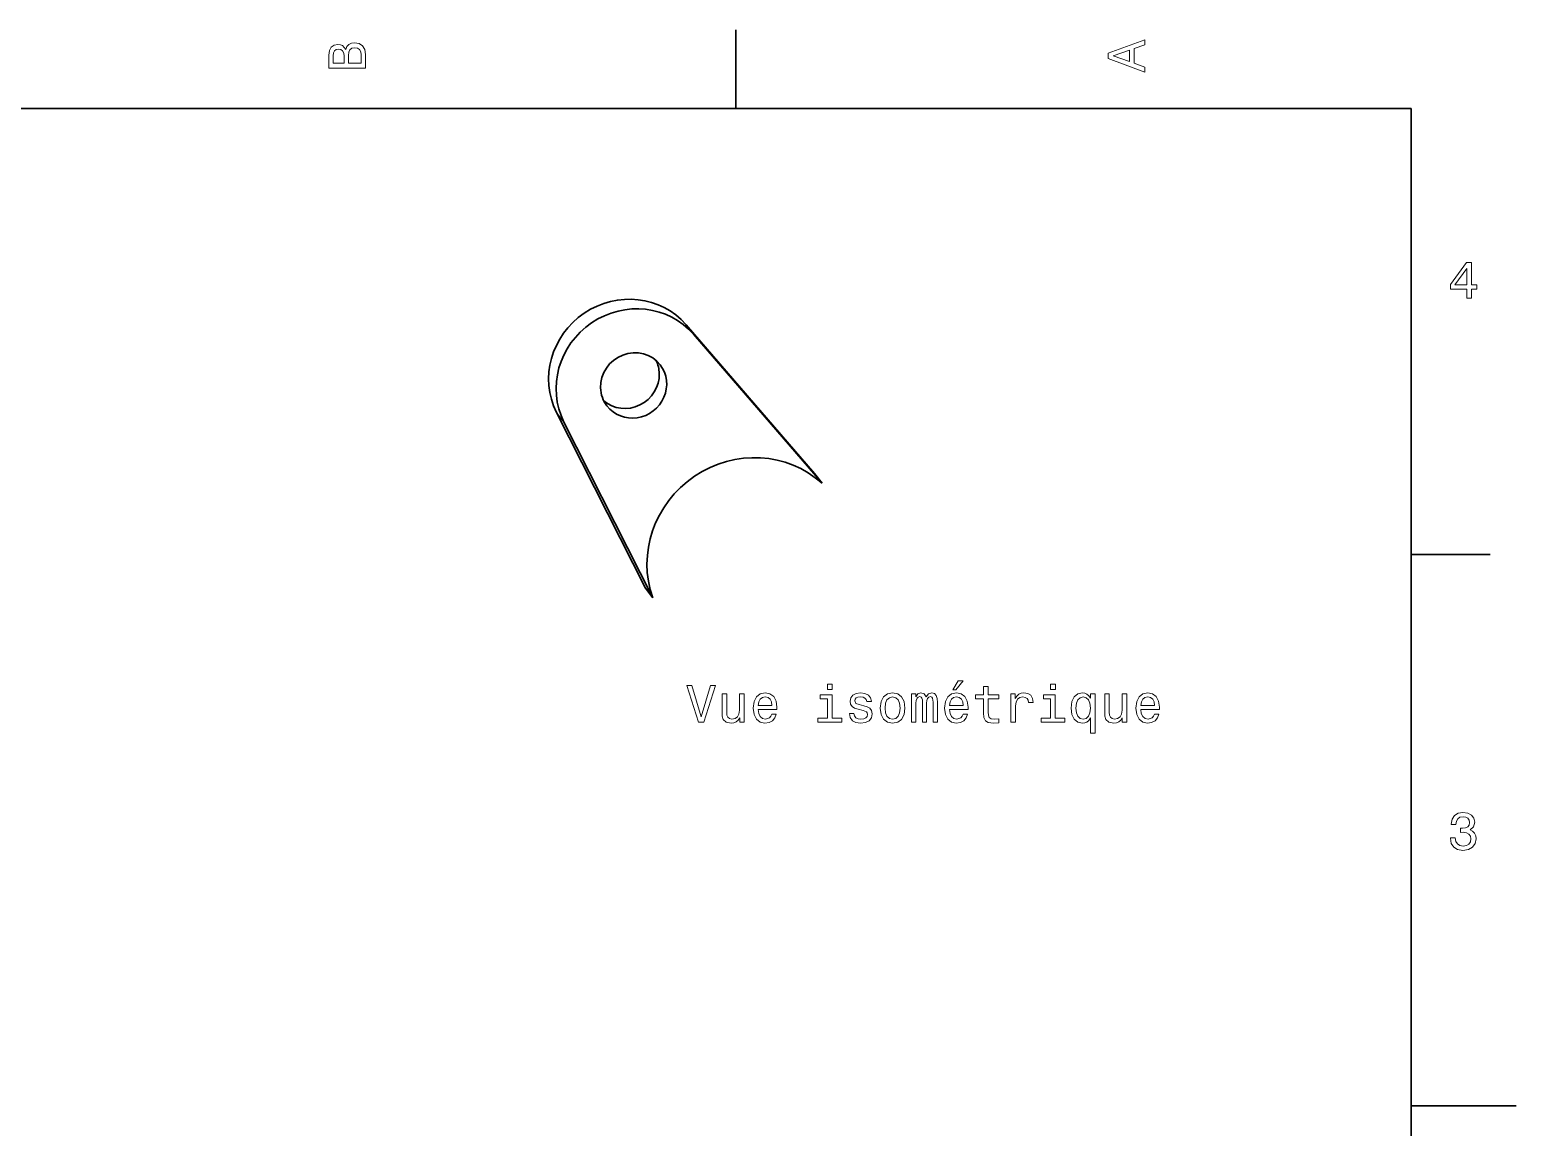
# Model space of a CAD drawing. Extents: x 0 to 297, y 0 to 210.
# Drawn here: x 155.5 to 297, y 103 to 207.5 of the extents above; entities that cross this region are included whole.
import ezdxf

# ---------------------------------------------------------------- set-up
doc = ezdxf.new("R2010")
doc.units = 0

msp = doc.modelspace()

# ---------------------------------------------------------------- linework, layer by layer
at = {"color": 7, "lineweight": 35, "ltscale": 0.1875}
for p, q in [((222.699997, 200), (222.699997, 207.5)), ((287, 157.5), (294.5, 157.5))]:
    msp.add_line(p, q, dxfattribs=at)
at = {"color": 7, "lineweight": 35}
for p, q in [((287, 200), (10, 200)), ((287, 10), (287, 200))]:
    msp.add_line(p, q, dxfattribs=at)
at = {"color": 7, "lineweight": 35, "ltscale": 0.468391}
for p, q in [((217.952789, 179.401489), (230.190491, 165.214798)), ((218.658264, 178.484985), (230.895966, 164.298294))]:
    msp.add_line(p, q, dxfattribs=at)
at = {"color": 7, "lineweight": 13, "ltscale": 0.028914}
msp.add_line((218.658264, 178.484985), (217.952789, 179.401489), dxfattribs=at)
at = {"color": 7, "lineweight": 35, "ltscale": 0.469015}
for p, q in [((205.620041, 171.048309), (214.083481, 154.305222)), ((206.325531, 170.13179), (214.788956, 153.388718))]:
    msp.add_line(p, q, dxfattribs=at)
at = {"color": 7, "lineweight": 13, "ltscale": 0.028915}
msp.add_line((206.325531, 170.13179), (205.620041, 171.048309), dxfattribs=at)
at = {"color": 7, "lineweight": 35, "ltscale": 0.028914}
for p, q in [((230.190491, 165.214798), (230.895966, 164.298294)), ((214.788956, 153.388718), (214.083481, 154.305222))]:
    msp.add_line(p, q, dxfattribs=at)
at = {"color": 7, "lineweight": 35, "ltscale": 0.25}
msp.add_line((287, 105), (297, 105), dxfattribs=at)
at = {"color": 7, "lineweight": 13}
for points in [[(185.542007, 205.630417), (185.249496, 205.983429), (185.052811, 206.074219), (184.81073, 206.104477), (184.432495, 206.03891), (184.160156, 205.842224), (183.993729, 205.524506), (183.933212, 205.080704), (183.933212, 203.835022), (187.433212, 203.835022), (187.433212, 205.151306), (187.36261, 205.620331), (187.155838, 205.968307), (186.828018, 206.185165), (186.384216, 206.260818), (186.08667, 206.215424), (185.839554, 206.094391), (185.65799, 205.897705)], [(185.385666, 204.984879), (185.385666, 204.298996), (184.351807, 204.298996), (184.351807, 205.025223), (184.382065, 205.297562), (184.472839, 205.489197), (184.629181, 205.605194), (184.86116, 205.645538), (185.093155, 205.600143), (185.254532, 205.479111), (185.355408, 205.272339)], [(187.014618, 205.095825), (187.014618, 204.298996), (185.809296, 204.298996), (185.809296, 205.050446), (185.844589, 205.368164), (185.9505, 205.595108), (186.132065, 205.731277), (186.394302, 205.776657), (186.671692, 205.731277), (186.863327, 205.605194), (186.979324, 205.393372)], [(261.633209, 203.466858), (261.633209, 203.930847), (260.604401, 204.298996), (260.604401, 205.695969), (261.633209, 206.064133), (261.633209, 206.538193), (258.128174, 205.257217), (258.128174, 204.742798)], [(260.17572, 204.460388), (258.632477, 205), (260.17572, 205.539627)], [(292.277374, 181.916794), (292.731262, 181.916794), (292.731262, 182.784225), (293.23056, 182.784225), (293.23056, 183.187683), (292.731262, 183.187683), (292.731262, 185.341141), (292.272339, 185.341141), (290.739197, 183.228027), (290.739197, 182.784225), (292.277374, 182.784225)], [(291.162842, 183.187683), (292.277374, 184.756134), (292.277374, 183.187683)], [(220.278168, 145.03714), (219.400635, 142.05658), (218.49791, 145.03714), (218.018799, 145.03714), (219.148483, 141.532089), (219.652802, 141.532089), (220.757263, 145.03714)], [(231.872543, 145.153122), (231.403519, 145.153122), (231.403519, 144.648804), (231.872543, 144.648804)], [(243.340851, 144.608459), (243.638397, 144.608459), (244.339401, 145.465805), (243.845169, 145.465805)], [(246.276001, 143.771286), (246.276001, 142.414658), (246.306259, 141.975891), (246.447479, 141.673294), (246.729889, 141.49678), (247.209, 141.436264), (247.73349, 141.461487), (247.73349, 141.844772), (247.350204, 141.814514), (247.002228, 141.854858), (246.815628, 141.980942), (246.73494, 142.192749), (246.719803, 142.490295), (246.719803, 143.771286), (247.73349, 143.771286), (247.73349, 144.149521), (246.719803, 144.149521), (246.719803, 144.941315), (246.276001, 144.941315), (246.276001, 144.149521), (245.50943, 144.149521), (245.50943, 143.771286)], [(253.124695, 145.153122), (252.655685, 145.153122), (252.655685, 144.648804), (253.124695, 144.648804)], [(223.480606, 144.240295), (223.036804, 144.240295), (223.036804, 142.676895), (222.986374, 142.313797), (222.840118, 142.051544), (222.613174, 141.890152), (222.315628, 141.839722), (222.078598, 141.880066), (221.927292, 142.001114), (221.841568, 142.207886), (221.821396, 142.500381), (221.821396, 144.240295), (221.377594, 144.240295), (221.377594, 142.460037), (221.392715, 142.101974), (221.488541, 141.804428), (221.781052, 141.532089), (222.250061, 141.436264), (222.502228, 141.471573), (222.719086, 141.562347), (222.905685, 141.718689), (223.056976, 141.945633), (223.056976, 141.532089), (223.480606, 141.532089)], [(224.817062, 142.757599), (226.592285, 142.757599), (226.597321, 142.964371), (226.516632, 143.544342), (226.294739, 143.978058), (225.941711, 144.240295), (225.472687, 144.336121), (225.013748, 144.23526), (224.660721, 143.952835), (224.433777, 143.493912), (224.353088, 142.888718), (224.428741, 142.268402), (224.655685, 141.814514), (225.003662, 141.532089), (225.45755, 141.436264), (225.850922, 141.501831), (226.173691, 141.673294), (226.410721, 141.945633), (226.54689, 142.308746), (226.108139, 142.308746), (226.017349, 142.10701), (225.88623, 141.955719), (225.513031, 141.834686), (225.225571, 141.890152), (225.008713, 142.066666), (224.867493, 142.354141), (224.817062, 142.742462)], [(224.817062, 143.130798), (224.872543, 143.478775), (225.008713, 143.735977), (225.215485, 143.892319), (225.487823, 143.9478), (225.755112, 143.892319), (225.961884, 143.735977), (226.087967, 143.478775), (226.133347, 143.130798)], [(231.857407, 141.905289), (231.857407, 144.149521), (230.717651, 144.149521), (230.717651, 143.771286), (231.413605, 143.771286), (231.413605, 141.905289), (230.505829, 141.905289), (230.505829, 141.532089), (232.775284, 141.532089), (232.775284, 141.905289)], [(234.863174, 143.110626), (234.434509, 143.211487), (234.116776, 143.327484), (234.010864, 143.564514), (234.041138, 143.730942), (234.147034, 143.851974), (234.318512, 143.927628), (234.565628, 143.957886), (234.802658, 143.927628), (234.989258, 143.836838), (235.110291, 143.700684), (235.160736, 143.519119), (235.594452, 143.519119), (235.594452, 143.529205), (235.518799, 143.85701), (235.312027, 144.114227), (234.989258, 144.275604), (234.565628, 144.336121), (234.136948, 144.275604), (233.82428, 144.109177), (233.627594, 143.862061), (233.567062, 143.549377), (233.612457, 143.24678), (233.753662, 143.034973), (233.985657, 142.883667), (234.323547, 142.777771), (234.817795, 142.656723), (235.120377, 142.530655), (235.20108, 142.429779), (235.231339, 142.278488), (235.185944, 142.091888), (235.064911, 141.950684), (234.868225, 141.859894), (234.605972, 141.829636), (234.328598, 141.859894), (234.126862, 141.965805), (233.990692, 142.137283), (233.935226, 142.374313), (233.506546, 142.374313), (233.577148, 141.970856), (233.78392, 141.678345), (234.11174, 141.501831), (234.565628, 141.436264), (235.039688, 141.501831), (235.387665, 141.678345), (235.599487, 141.96077), (235.67514, 142.328918), (235.619659, 142.646637), (235.463318, 142.863495), (235.206116, 143.004715)], [(236.441711, 142.883667), (236.5224, 142.268402), (236.754395, 141.814514), (237.122543, 141.532089), (237.616776, 141.436264), (238.105972, 141.532089), (238.474121, 141.809464), (238.706116, 142.263351), (238.791855, 142.883667), (238.706116, 143.498947), (238.474121, 143.957886), (238.105972, 144.23526), (237.616776, 144.336121), (237.122543, 144.23526), (236.754395, 143.952835), (236.5224, 143.498947)], [(236.895599, 142.888718), (236.940979, 143.342606), (237.082199, 143.67041), (237.309143, 143.872147), (237.616776, 143.942749), (237.919373, 143.872147), (238.146317, 143.675461), (238.287537, 143.342606), (238.337967, 142.888718), (238.287537, 142.429779), (238.146317, 142.096924), (237.919373, 141.895203), (237.616776, 141.829636), (237.309143, 141.895203), (237.082199, 142.096924), (236.940979, 142.429779)], [(239.432343, 141.532089), (239.840851, 141.532089), (239.840851, 143.342606), (239.866058, 143.614944), (239.941711, 143.81163), (240.057709, 143.927628), (240.209, 143.973007), (240.330032, 143.932663), (240.410736, 143.831802), (240.45108, 143.660324), (240.466202, 143.43338), (240.466202, 141.532089), (240.849487, 141.532089), (240.849487, 143.342606), (240.87471, 143.609894), (240.950348, 143.80658), (241.071396, 143.927628), (241.222687, 143.973007), (241.343719, 143.932663), (241.424423, 143.831802), (241.474854, 143.43338), (241.474854, 141.532089), (241.883347, 141.532089), (241.883347, 143.403122), (241.858139, 143.791458), (241.777435, 144.089005), (241.616058, 144.270569), (241.353821, 144.336121), (241.046173, 144.23526), (240.809143, 143.942749), (240.622543, 144.230209), (240.30986, 144.336121), (240.0224, 144.23526), (239.825714, 143.952835), (239.825714, 144.240295), (239.432343, 144.240295)], [(243.033203, 142.757599), (244.808426, 142.757599), (244.813461, 142.964371), (244.732773, 143.544342), (244.510864, 143.978058), (244.157852, 144.240295), (243.688828, 144.336121), (243.229889, 144.23526), (242.876862, 143.952835), (242.649918, 143.493912), (242.569229, 142.888718), (242.644882, 142.268402), (242.871826, 141.814514), (243.219803, 141.532089), (243.673691, 141.436264), (244.067062, 141.501831), (244.389832, 141.673294), (244.626862, 141.945633), (244.763031, 142.308746), (244.32428, 142.308746), (244.23349, 142.10701), (244.102371, 141.955719), (243.729172, 141.834686), (243.441711, 141.890152), (243.224854, 142.066666), (243.083633, 142.354141), (243.033203, 142.742462)], [(243.033203, 143.130798), (243.088684, 143.478775), (243.224854, 143.735977), (243.431625, 143.892319), (243.703949, 143.9478), (243.971252, 143.892319), (244.178024, 143.735977), (244.304108, 143.478775), (244.349487, 143.130798)], [(248.883347, 141.532089), (249.327148, 141.532089), (249.327148, 143.080353), (249.372543, 143.453552), (249.508713, 143.720856), (249.730606, 143.882233), (250.028168, 143.937714), (250.250061, 143.902405), (250.416489, 143.801544), (250.517349, 143.630066), (250.552658, 143.398087), (251.001495, 143.398087), (250.940979, 143.80658), (250.774567, 144.099091), (250.497177, 144.275604), (250.118942, 144.336121), (249.86174, 144.295776), (249.639832, 144.194916), (249.443146, 144.023438), (249.286804, 143.791458), (249.286804, 144.240295), (248.883347, 144.240295)], [(253.109573, 141.905289), (253.109573, 144.149521), (251.969803, 144.149521), (251.969803, 143.771286), (252.665771, 143.771286), (252.665771, 141.905289), (251.757996, 141.905289), (251.757996, 141.532089), (254.027435, 141.532089), (254.027435, 141.905289)], [(256.453247, 143.821716), (256.296875, 144.04866), (256.120392, 144.210037), (255.913605, 144.300827), (255.676575, 144.336121), (255.247894, 144.23526), (254.915039, 143.952835), (254.698181, 143.498947), (254.622543, 142.888718), (254.698181, 142.273438), (254.915039, 141.81955), (255.247894, 141.532089), (255.676575, 141.436264), (255.913605, 141.466522), (256.115326, 141.552261), (256.29184, 141.708603), (256.453247, 141.945633), (256.453247, 140.483093), (256.897034, 140.483093), (256.897034, 144.240295), (256.453247, 144.240295)], [(255.076431, 142.888718), (255.121826, 143.33757), (255.263031, 143.665375), (255.474854, 143.867096), (255.752228, 143.937714), (256.044739, 143.867096), (256.266632, 143.67041), (256.397766, 143.342606), (256.448181, 142.888718), (256.397766, 142.429779), (256.266632, 142.101974), (256.044739, 141.900238), (255.752228, 141.834686), (255.474854, 141.900238), (255.263031, 142.101974), (255.121826, 142.43483)], [(259.912872, 144.240295), (259.469086, 144.240295), (259.469086, 142.676895), (259.41864, 142.313797), (259.2724, 142.051544), (259.045441, 141.890152), (258.747894, 141.839722), (258.510864, 141.880066), (258.359558, 142.001114), (258.273834, 142.207886), (258.253662, 142.500381), (258.253662, 144.240295), (257.809875, 144.240295), (257.809875, 142.460037), (257.824982, 142.101974), (257.920807, 141.804428), (258.213318, 141.532089), (258.682343, 141.436264), (258.934509, 141.471573), (259.151367, 141.562347), (259.337952, 141.718689), (259.489258, 141.945633), (259.489258, 141.532089), (259.912872, 141.532089)], [(261.249329, 142.757599), (263.024567, 142.757599), (263.029602, 142.964371), (262.948914, 143.544342), (262.72699, 143.978058), (262.373962, 144.240295), (261.904968, 144.336121), (261.446014, 144.23526), (261.092987, 143.952835), (260.866058, 143.493912), (260.78537, 142.888718), (260.861023, 142.268402), (261.087952, 141.814514), (261.435944, 141.532089), (261.889832, 141.436264), (262.283203, 141.501831), (262.605957, 141.673294), (262.842987, 141.945633), (262.979156, 142.308746), (262.540405, 142.308746), (262.449615, 142.10701), (262.318512, 141.955719), (261.945313, 141.834686), (261.657837, 141.890152), (261.440979, 142.066666), (261.299774, 142.354141), (261.249329, 142.742462)], [(261.249329, 143.130798), (261.30481, 143.478775), (261.440979, 143.735977), (261.647766, 143.892319), (261.920105, 143.9478), (262.187378, 143.892319), (262.394165, 143.735977), (262.520233, 143.478775), (262.565613, 143.130798)], [(290.729126, 130.51622), (290.729126, 130.480911), (290.809814, 129.996765), (291.046844, 129.633652), (291.420044, 129.401657), (291.914276, 129.315933), (292.438782, 129.401657), (292.832153, 129.623566), (293.08429, 129.976593), (293.175079, 130.430481), (293.134735, 130.728027), (293.023773, 130.970108), (292.842224, 131.156708), (292.600159, 131.292877), (292.927948, 131.565216), (293.043945, 131.998932), (292.968292, 132.392303), (292.751434, 132.68985), (292.398407, 132.87645), (291.914276, 132.942017), (291.460388, 132.861313), (291.112396, 132.63942), (290.885468, 132.286392), (290.809814, 131.817368), (290.809814, 131.782074), (291.258636, 131.782074), (291.299011, 132.104828), (291.430115, 132.336823), (291.641937, 132.478027), (291.939484, 132.528473), (292.201721, 132.488113), (292.393372, 132.382217), (292.509369, 132.210739), (292.554749, 131.97876), (292.509369, 131.731628), (292.388336, 131.565216), (292.176514, 131.46434), (291.889069, 131.434082), (291.692383, 131.439133), (291.692383, 131.04071), (291.939484, 131.050797), (292.257202, 131.005417), (292.494232, 130.884369), (292.635468, 130.687683), (292.685883, 130.430481), (292.630402, 130.13797), (292.484161, 129.921112), (292.252167, 129.784943), (291.944519, 129.739563), (291.626801, 129.789993), (291.394806, 129.941284), (291.248566, 130.183365), (291.193085, 130.51622)]]:
    msp.add_lwpolyline(points, close=True, dxfattribs=at)
at = {"color": 7, "lineweight": 35}
for centre, major_axis, start_param, end_param in [((212.251709, 174.529709), (5.943192, 4.57476), 0.0533772595, 2.9614546029), ((212.957184, 173.613205), (5.943192, 4.57476), 0.0533772595, 2.9614546029), ((212.957184, 173.613205), (2.535751, 1.951897), 0.0000149153, 2.536724427), ((212.957184, 173.613205), (2.535751, 1.951897), 3.1416075689, 6.2832002225), ((212.251709, 174.529709), (2.535751, 1.951897), 5.6783170806, 6.0932850044), ((212.251709, 174.529709), (2.535751, 1.951897), 3.331486793, 5.6783170806), ((212.957184, 173.613205), (2.535751, 1.951897), 2.536724427, 3.1416075689), ((224.074783, 157.002289), (7.924271, 6.099678), 0.1701349146, 2.8446969478)]:
    msp.add_ellipse(centre, major_axis=major_axis, ratio=0.957285, start_param=start_param, end_param=end_param, dxfattribs=at)

doc.saveas('drawing.dxf')
